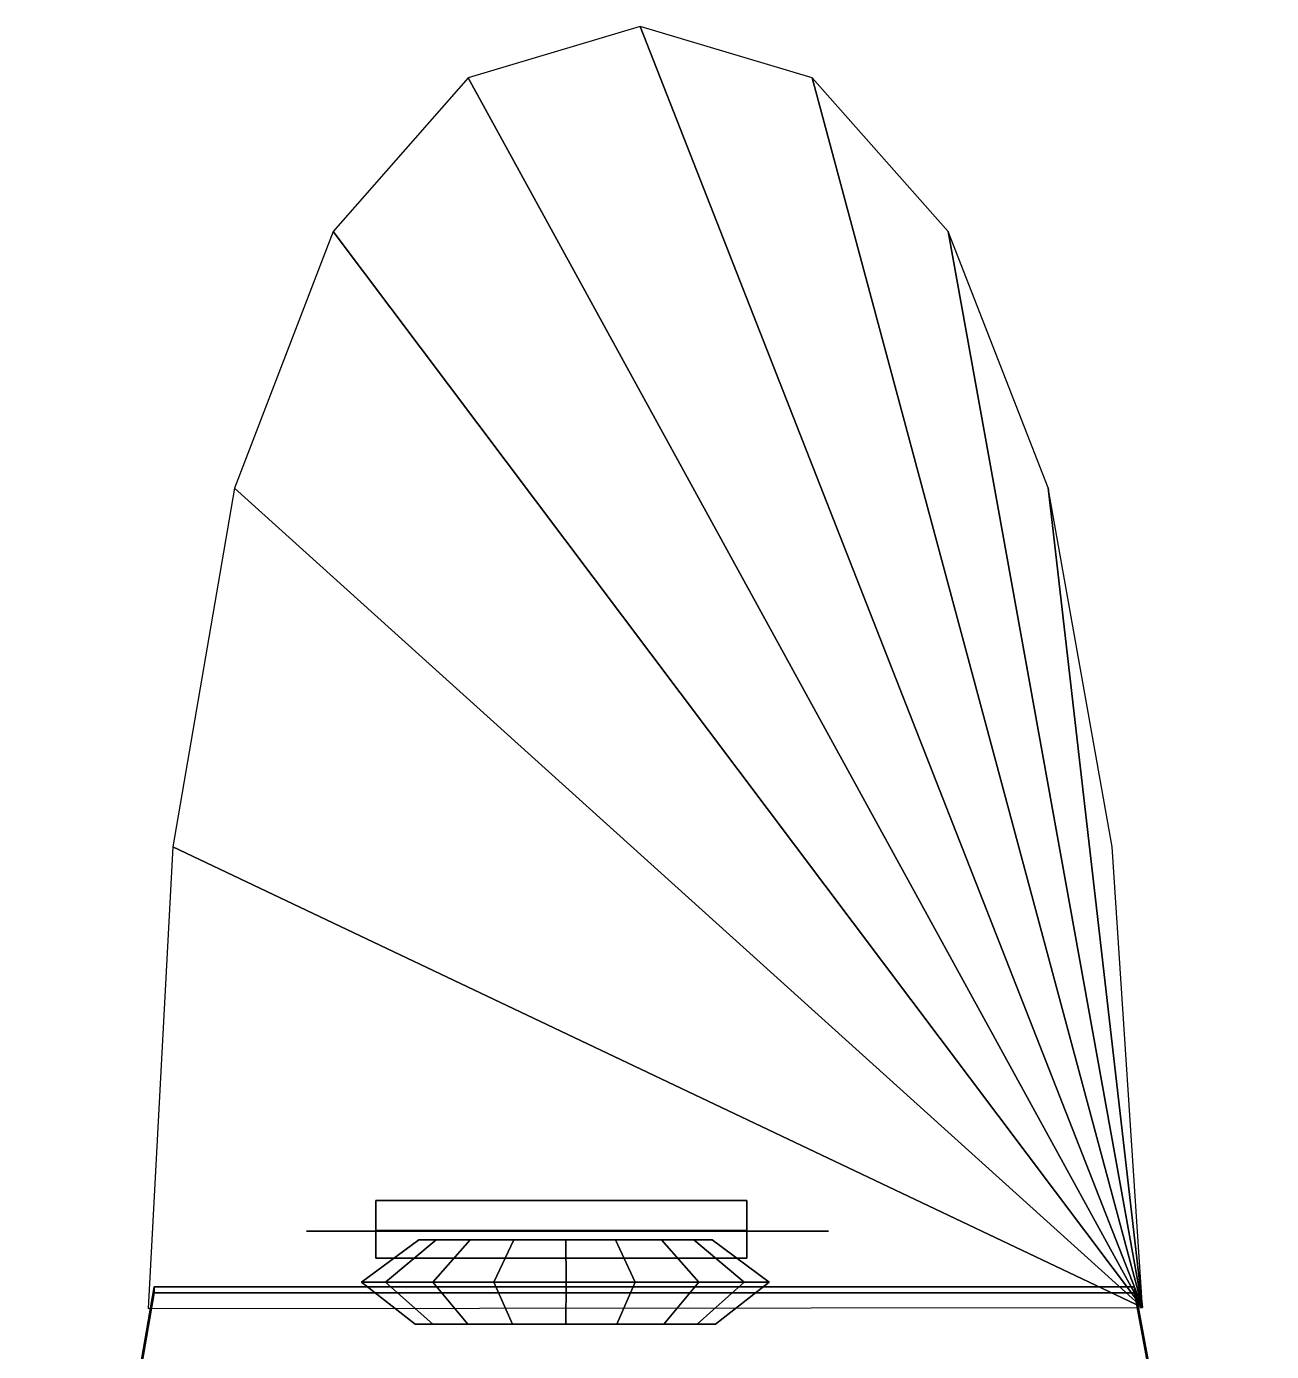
# Model space of a CAD drawing. Header units: metres. Extents: x -67.7 to 1.9, y -48.7 to 47.6.
# Drawn here: x -40.24 to -11.44, y 16.93 to 47.58 of the extents above; entities that cross this region are included whole.
import ezdxf

# ---------------------------------------------------------------- set-up
doc = ezdxf.new("R2010")
doc.units = ezdxf.units.M

msp = doc.modelspace()

# ---------------------------------------------------------------- linework, layer by layer
at = {"layer": 'AileDroite', "color": 36}
for points in [[(-40.242123, 1.360831, 11.42629), (-40.242123, 1.227727, 9.156366), (-37.292122, 18.291565, 7.987478), (-37.292122, 18.424669, 8.603401)], [(-11.442118, 1.360831, 11.42629), (-40.242123, 1.360831, 11.42629), (-37.292122, 18.424669, 8.603401), (-14.612118, 18.424669, 8.603401)], [(-37.292122, 18.424669, 8.603401), (-37.292122, 18.291565, 7.987478), (-14.612118, 18.291565, 7.987478), (-14.612118, 18.424669, 8.603401)], [(-14.612118, 18.424669, 8.603401), (-14.612118, 18.291565, 7.987478), (-11.442118, 1.227727, 9.156366), (-11.442118, 1.360831, 11.42629)], [(-14.612118, 18.291565, 7.987478), (-37.292122, 18.291565, 7.987478), (-40.242123, 1.227727, 9.156366), (-11.442118, 1.227727, 9.156366)]]:
    msp.add_3dface(points, dxfattribs=at)
at = {"layer": 'CharniereDroite', "color": 50}
for points in [[(-32.162121, 19.729879, 8.042979), (-32.162121, 20.422699, 6.899826), (-23.582121, 20.420856, 6.901363), (-23.582121, 19.729946, 8.041364)], [(-32.162121, 20.422699, 6.899826), (-32.162121, 19.086288, 6.871403), (-23.582121, 19.088131, 6.873019), (-23.582121, 20.420856, 6.901363)], [(-32.162121, 19.086288, 6.871403), (-32.162121, 19.729879, 8.042979), (-23.582121, 19.729946, 8.041364), (-23.582121, 19.088131, 6.873019)]]:
    msp.add_3dface(points, dxfattribs=at)
at = {"layer": 'EssieuDroit', "color": 47}
for points in [[(-21.692118, 19.716288, -2.718596), (-33.764118, 19.716288, -2.718596), (-33.444118, 19.716288, -1.116595)], [(-24.470118, 19.716288, 0.379403), (-21.692118, 19.716288, -2.718596), (-33.764118, 19.716288, -2.718596)], [(-24.470118, 19.716288, 0.379403), (-33.764118, 19.716288, -2.718596), (-33.444118, 19.716288, -1.116595)], [(-24.470118, 19.716288, 0.379403), (-21.692118, 19.716288, -2.718596), (-33.764118, 19.716288, -2.718596)], [(-24.470118, 19.716288, 0.379403), (-33.764118, 19.716288, -2.718596), (-33.444118, 19.716288, -1.116595)], [(-21.692118, 19.716288, -2.718596), (-33.444118, 19.716288, -1.116595), (-31.19812, 19.716288, 0.275402)], [(-24.470118, 19.716288, 0.379403), (-33.444118, 19.716288, -1.116595), (-31.19812, 19.716288, 0.275402)], [(-24.470118, 19.716288, 0.379403), (-33.444118, 19.716288, -1.116595), (-31.19812, 19.716288, 0.275402)], [(-21.692118, 19.716288, -2.718596), (-31.19812, 19.716288, 0.275402), (-32.162121, 19.716288, 7.751403)], [(-32.162121, 19.716288, 7.751403), (-23.294117, 19.716288, 7.965405), (-24.470118, 19.716288, 0.379403)], [(-24.470118, 19.716288, 0.379403), (-21.692118, 19.716288, -2.718596), (-32.162121, 19.716288, 7.751403)], [(-24.470118, 19.716288, 0.379403), (-31.19812, 19.716288, 0.275402), (-32.162121, 19.716288, 7.751403)], [(-24.470118, 19.716288, 0.379403), (-32.162121, 19.716288, 7.751403), (-23.294117, 19.716288, 7.965405)], [(-24.470118, 19.716288, 0.379403), (-31.19812, 19.716288, 0.275402), (-32.162121, 19.716288, 7.751403)], [(-24.470118, 19.716288, 0.379403), (-32.162121, 19.716288, 7.751403), (-23.294117, 19.716288, 7.965405)], [(-24.470118, 19.716288, 0.379403), (-22.012117, 19.716288, -1.010595), (-21.692118, 19.716288, -2.718596)], [(-24.470118, 19.716288, 0.379403), (-22.012117, 19.716288, -1.010595), (-21.692118, 19.716288, -2.718596)], [(-24.470118, 19.716288, 0.379403), (-22.012117, 19.716288, -1.010595), (-21.692118, 19.716288, -2.718596)]]:
    msp.add_3dface(points, dxfattribs=at)
at = {"layer": 'FinAileDroite', "color": 59}
for points in [[(-14.43012, 17.945415, 7.995247), (-26.049131, 47.575047, 10.913515), (-30.02533, 46.388744, 10.796675)], [(-14.43012, 17.945415, 7.995247), (-22.065809, 46.389385, 10.796739), (-26.049131, 47.575047, 10.913515)], [(-14.43012, 17.945415, 7.995247), (-30.02533, 46.388744, 10.796675), (-33.151527, 42.830643, 10.446233)], [(-14.43012, 17.945415, 7.995247), (-18.918249, 42.8316, 10.446325), (-22.065809, 46.389385, 10.796739)], [(-14.43012, 17.945415, 7.995247), (-33.151527, 42.830643, 10.446233), (-35.427731, 36.90073, 9.862185)], [(-14.43012, 17.945415, 7.995247), (-16.606447, 36.901691, 9.862281), (-18.918249, 42.8316, 10.446325)], [(-14.43012, 17.945415, 7.995247), (-35.427731, 36.90073, 9.862185), (-36.853924, 28.599026, 9.044538)], [(-14.43012, 17.945415, 7.995247), (-15.130406, 28.599665, 9.044601), (-16.606447, 36.901691, 9.862281)], [(-36.853924, 28.599026, 9.044538), (-37.430122, 17.92551, 7.993287), (-14.43012, 17.945415, 7.995247)]]:
    msp.add_3dface(points, dxfattribs=at)
at = {"layer": 'RoueDroite', "color": 42}
for points in [[(-30.840969, 18.536285, 2.80336), (-32.489754, 18.536285, -0.025627), (-31.167759, 19.516283, -0.224601), (-29.98135, 19.516283, 1.811038)], [(-32.489754, 18.536285, -0.025627), (-31.934362, 18.536285, -3.252573), (-30.768118, 19.516283, -2.546597), (-31.167759, 19.516283, -0.224601)], [(-31.934362, 18.536285, -3.252573), (-29.434664, 18.536285, -5.367562), (-28.969423, 19.516283, -4.068469), (-30.768118, 19.516283, -2.546597)], [(-30.768118, 19.516283, -2.546597), (-29.98135, 19.516283, 1.811038), (-31.167759, 19.516283, -0.224601)], [(-27.759485, 18.536285, 3.910669), (-30.840969, 18.536285, 2.80336), (-29.98135, 19.516283, 1.811038), (-27.764025, 19.516283, 2.607819)], [(-30.768118, 19.516283, -2.546597), (-28.969423, 19.516283, -4.068469), (-26.613304, 19.516283, -4.078111)], [(-30.768118, 19.516283, -2.546597), (-26.613304, 19.516283, -4.078111), (-24.802216, 19.516283, -2.571012)], [(-30.768118, 19.516283, -2.546597), (-24.802216, 19.516283, -2.571012), (-24.383583, 19.516283, -0.252362)], [(-30.768118, 19.516283, -2.546597), (-24.383583, 19.516283, -0.252362), (-25.553293, 19.516283, 1.792918)], [(-30.768118, 19.516283, -2.546597), (-25.553293, 19.516283, 1.792918), (-27.764025, 19.516283, 2.607819)], [(-30.768118, 19.516283, -2.546597), (-27.764025, 19.516283, 2.607819), (-29.98135, 19.516283, 1.811038)], [(-29.434664, 18.536285, -5.367562), (-26.160295, 18.536285, -5.380962), (-26.613304, 19.516283, -4.078111), (-28.969423, 19.516283, -4.068469)], [(-24.687168, 18.536285, 2.778178), (-27.759485, 18.536285, 3.910669), (-27.764025, 19.516283, 2.607819), (-25.553293, 19.516283, 1.792918)], [(-26.160295, 18.536285, -5.380962), (-23.643373, 18.536285, -3.286503), (-24.802216, 19.516283, -2.571012), (-26.613304, 19.516283, -4.078111)], [(-23.061588, 18.536285, -0.064207), (-24.687168, 18.536285, 2.778178), (-25.553293, 19.516283, 1.792918), (-24.383583, 19.516283, -0.252362)], [(-23.643373, 18.536285, -3.286503), (-23.061588, 18.536285, -0.064207), (-24.383583, 19.516283, -0.252362), (-24.802216, 19.516283, -2.571012)], [(-30.035006, 17.566284, 1.872977), (-31.250275, 17.566284, -0.212182), (-32.489754, 18.536285, -0.025627), (-30.840969, 18.536285, 2.80336)], [(-31.250275, 17.566284, -0.212182), (-30.840914, 17.566284, -2.590664), (-31.934362, 18.536285, -3.252573), (-32.489754, 18.536285, -0.025627)], [(-30.840914, 17.566284, -2.590664), (-28.998465, 17.566284, -4.149556), (-29.434664, 18.536285, -5.367562), (-31.934362, 18.536285, -3.252573)], [(-27.763741, 17.566284, 2.689141), (-30.035006, 17.566284, 1.872977), (-30.840969, 18.536285, 2.80336), (-27.759485, 18.536285, 3.910669)], [(-28.998465, 17.566284, -4.149556), (-26.585026, 17.566284, -4.159432), (-26.160295, 18.536285, -5.380962), (-29.434664, 18.536285, -5.367562)], [(-25.499229, 17.566284, 1.854417), (-27.763741, 17.566284, 2.689141), (-27.759485, 18.536285, 3.910669), (-24.687168, 18.536285, 2.778178)], [(-26.585026, 17.566284, -4.159432), (-24.729881, 17.566284, -2.615672), (-23.643373, 18.536285, -3.286503), (-26.160295, 18.536285, -5.380962)], [(-24.301067, 17.566284, -0.240618), (-25.499229, 17.566284, 1.854417), (-24.687168, 18.536285, 2.778178), (-23.061588, 18.536285, -0.064207)], [(-24.729881, 17.566284, -2.615672), (-24.301067, 17.566284, -0.240618), (-23.061588, 18.536285, -0.064207), (-23.643373, 18.536285, -3.286503)], [(-31.250275, 17.566284, -0.212182), (-30.035006, 17.566284, 1.872977), (-27.763741, 17.566284, 2.689141)], [(-31.250275, 17.566284, -0.212182), (-27.763741, 17.566284, 2.689141), (-25.499229, 17.566284, 1.854417)], [(-31.250275, 17.566284, -0.212182), (-25.499229, 17.566284, 1.854417), (-24.301067, 17.566284, -0.240618)], [(-31.250275, 17.566284, -0.212182), (-24.301067, 17.566284, -0.240618), (-24.729881, 17.566284, -2.615672)], [(-31.250275, 17.566284, -0.212182), (-24.729881, 17.566284, -2.615672), (-26.585026, 17.566284, -4.159432)], [(-31.250275, 17.566284, -0.212182), (-26.585026, 17.566284, -4.159432), (-28.998465, 17.566284, -4.149556)], [(-31.250275, 17.566284, -0.212182), (-28.998465, 17.566284, -4.149556), (-30.840914, 17.566284, -2.590664)]]:
    msp.add_3dface(points, dxfattribs=at)

doc.saveas('drawing.dxf')
